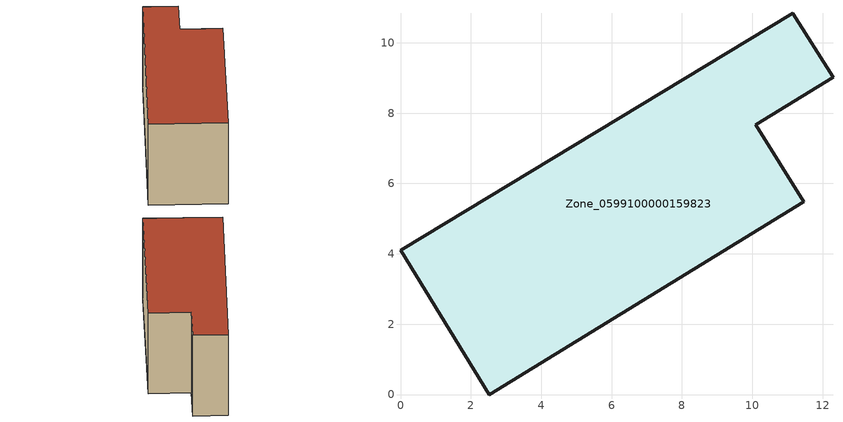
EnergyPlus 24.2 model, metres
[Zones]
Zone_0599100000159823
 floor ground (C_G): 0,4.1 11.14,10.83 12.29,9.01 10.1,7.66 11.46,5.48 2.52,0 z0
 wall outside (C_F): 2.52,0 11.46,5.48 10.1,7.66 12.29,9.01 11.14,10.83 0,4.1 2.52,0 z0:5.75
 roof outside (C_R): 11.14,10.83 0,4.1 2.52,0 11.46,5.48 10.1,7.66 12.29,9.01 z5.75
[BUILDING]
Pand.0599100000159823: North Axis=0; Terrain=City; Loads Convergence Tolerance Value=0.04; Temperature Convergence Tolerance Value=0.4; Solar Distribution=FullExterior; Maximum Number of Warmup Days=25; Minimum Number of Warmup Days=1
[Site:Location]
Rotterdam.The.Hague.AP_ZH_NLD Design_Conditions: Latitude=51.96; Longitude=4.45; Time Zone=1; Elevation=-4.5
[SITE:GROUNDTEMPERATURE:BUILDINGSURFACE]
18, 18, 18, 18, 18, 18, 18, 18, 18, 18, 18, 18
[MATERIAL] Thermal Absorptance=0.9; Solar Absorptance=0.7; Visible Absorptance=0.7
Name | Roughness | Thickness | Conductivity | Density | Specific Heat
G.TI.1946 | MediumSmooth | 0.15 | 1 | 540 | 1210
F.TI.1946 | Rough | 0.3 | 0.857143 | 1920 | 840
R.TI.1946 | MediumRough | 0.2 | 0.1 | 1500 | 1000
[CONSTRUCTION]
C_G: G.TI.1946
C_F: F.TI.1946
C_R: R.TI.1946
[ZONE]
Zone_0599100000159823: Type=1; Multiplier=1; Ceiling Height=Autocalculate; Volume=Autocalculate; Floor Area=autocalculate; Part of Total Floor Area=Yes
[ZONEINFILTRATION:DESIGNFLOWRATE]
Infil_Zone_0599100000159823: Zone or ZoneList or Space or SpaceList=Zone_0599100000159823; Schedule=AlwaysOn; Design Flow Rate Calculation Method=Flow/Area; Flow Rate per Floor Area=0.003; Constant Term Coefficient=1; Temperature Term Coefficient=0; Velocity Term Coefficient=0; Velocity Squared Term Coefficient=0
[HVACTEMPLATE:ZONE:IDEALLOADSAIRSYSTEM]
Zone_0599100000159823: Maximum Heating Supply Air Temperature=50; Minimum Cooling Supply Air Temperature=13; Maximum Heating Supply Air Humidity Ratio=0.0156; Minimum Cooling Supply Air Humidity Ratio=0.0077; Heating Limit=NoLimit; Cooling Limit=NoLimit; Dehumidification Control Type=ConstantSensibleHeatRatio; Cooling Sensible Heat Ratio=0.7; Dehumidification Setpoint=60; Humidification Control Type=None; Humidification Setpoint=30; Outdoor Air Method=None; Outdoor Air Flow Rate per Person=0.00944; Outdoor Air Flow Rate per Zone Floor Area=0; Outdoor Air Flow Rate per Zone=0; Demand Controlled Ventilation Type=None; Outdoor Air Economizer Type=NoEconomizer; Heat Recovery Type=None; Sensible Heat Recovery Effectiveness=0.7; Latent Heat Recovery Effectiveness=0.65
[ZONECONTROL:THERMOSTAT]
ThermostatControl_Zone_0599100000159823: Zone or ZoneList=Zone_0599100000159823; Control Type Schedule=DualSetpointControlType; Control 1=Thermostat_Zone_0599100000159823; Temperature Difference Between Cutout And Setpoint=0
[THERMOSTATSETPOINT:DUALSETPOINT]
Thermostat_Zone_0599100000159823: Heating Setpoint Temperature Schedule=HeatingSetpoint_Zone_0599100000159823; Cooling Setpoint Temperature Schedule=CoolingSetpoint_Zone_0599100000159823
[SCHEDULE:COMPACT]
HeatingSetpoint_Zone_0599100000159823: Through: 12/31, For: AllDays, Until: 24:00, 21
CoolingSetpoint_Zone_0599100000159823: Through: 12/31, For: AllDays, Until: 24:00, 24
DualSetpointControlType: Through: 12/31, For: AllDays, Until: 24:00, 4
AlwaysOn: Through: 12/31, For: AllDays, Until: 24:00, 1
